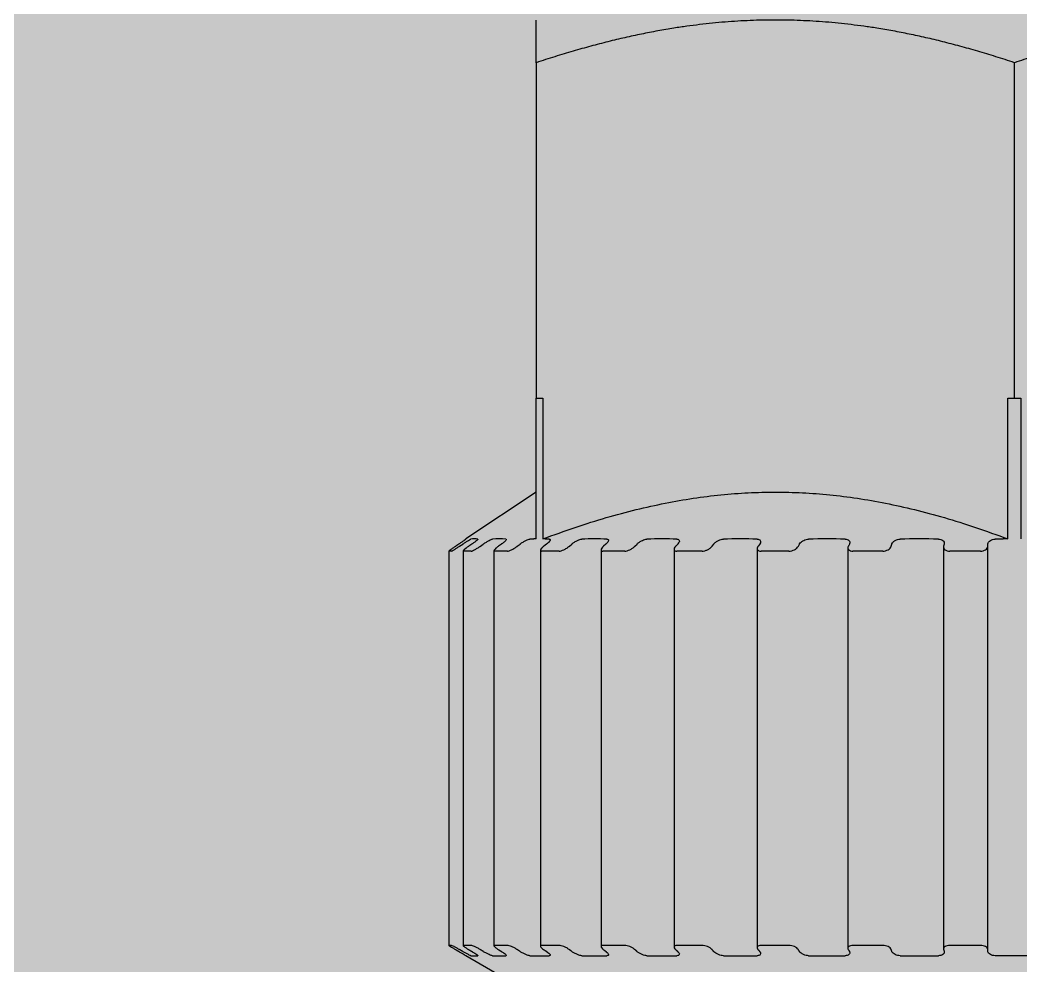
# Model space of a CAD drawing. Extents: x -18489 to 195597, y -1599 to 112111.
# Drawn here: x -14362.115 to -14359.292, y 2026.638 to 2029.307 of the extents above; entities that cross this region are included whole.
import ezdxf

# ---------------------------------------------------------------- set-up
doc = ezdxf.new("R2010")
doc.units = 0
doc.header["$LTSCALE"] = 100
for name, color, linetype in [('188K-SM-03-F10-MECH-EQ-Y2257103$0$0 Xref', 8, 'Continuous'), ('188K-SM-03-F10-MECH-EQ-Y2257103$0$M-EQU-FOUNDATION', 8, 'Continuous'), ('188K-SM-03-F10-MECH-EQ-Y2257103$0$Micron CUP L10 HVAC EQU$0$M-MECH-EQU', 136, 'Continuous'), ('188K-SM-03-F10-MECH-EQ-Y2257103$0$Micron CUP L10 HVAC EQU$0$M-PHASE1 AREA', 252, 'Continuous')]:
    doc.layers.add(name, color=color, linetype=linetype)

# ---------------------------------------------------------------- blocks, each defined once
blk = doc.blocks.new('188K-SM-03-F10-MECH-EQ-Y2257103$0$Micron CUP L10 HVAC EQU$0$A$C0c53ceb0')
at = {"layer": '188K-SM-03-F10-MECH-EQ-Y2257103$0$Micron CUP L10 HVAC EQU$0$M-PHASE1 AREA'}
for p, q in [((17824.89265, 11117.6952), (17824.89265, 11118.89975)), ((17824.89265, 11117.6952), (17824.89265, 11108.23055)), ((17838.379, 11108.23055), (17838.379, 11117.6952)), ((17824.89265, 11108.23055), (17825.07614, 11108.23055)), ((17824.89265, 11104.25891), (17824.89265, 11108.23055)), ((17825.07614, 11108.23055), (17825.07614, 11104.25891)), ((17838.19551, 11108.23055), (17838.379, 11108.23055)), ((17838.19551, 11104.25891), (17838.19551, 11108.23055)), ((17838.379, 11108.23055), (17838.56249, 11108.23055)), ((17838.56249, 11108.23055), (17838.56249, 11104.25891)), ((17824.89265, 11105.5799), (17822.91225, 11104.25963)), ((17822.91225, 11104.25313), (17822.91225, 11104.25963)), ((17822.71245, 11104.1145), (17822.62354, 11104.05529)), ((17822.73279, 11104.05529), (17822.82035, 11104.1145)), ((17823.08056, 11104.1145), (17822.993, 11104.05529)), ((17823.31745, 11104.05529), (17823.401, 11104.1145)), ((17823.91351, 11104.1145), (17823.82996, 11104.05529)), ((17824.35975, 11104.05529), (17824.43675, 11104.1145)), ((17825.18599, 11104.1145), (17825.10899, 11104.05529)), ((17825.82801, 11104.05529), (17825.89612, 11104.1145)), ((17826.85933, 11104.1145), (17826.79122, 11104.05529)), ((17827.67763, 11104.05529), (17827.73478, 11104.1145)), ((17828.77879, 11103.96825), (17828.77879, 11092.74602)), ((17828.88269, 11104.1145), (17828.82553, 11104.05529)), ((17829.85241, 11104.05529), (17829.89686, 11104.1145)), ((17831.12336, 11103.98791), (17831.12336, 11092.729)), ((17831.19459, 11104.1145), (17831.15013, 11104.05529)), ((17832.28626, 11104.05529), (17832.31667, 11104.1145)), ((17833.68232, 11104.0094), (17833.68232, 11092.71039)), ((17833.72478, 11104.1145), (17833.69437, 11104.05529)), ((17834.90523, 11104.05529), (17834.92067, 11104.1145)), ((17836.37792, 11104.03209), (17836.37792, 11092.69074)), ((17836.39639, 11104.1145), (17836.38095, 11104.05529)), ((17837.62976, 11104.05529), (17837.62976, 11104.1145)), ((17837.62976, 11092.67065), (17837.62976, 11104.05529)), ((17822.42374, 11103.91516), (17822.42374, 11092.792)), ((17822.49961, 11103.91492), (17822.4241, 11103.91492)), ((17822.8279, 11103.91853), (17822.8279, 11092.78908)), ((17823.0576, 11103.91492), (17822.83338, 11103.91492)), ((17823.6985, 11103.92579), (17823.6985, 11092.7828)), ((17824.08112, 11103.91492), (17823.715, 11103.91492)), ((17825.00909, 11103.93673), (17825.00909, 11092.77332)), ((17825.53908, 11103.91492), (17825.04218, 11103.91492)), ((17826.71985, 11103.95102), (17826.71985, 11092.76094)), ((17827.38718, 11103.91492), (17826.77459, 11103.91492)), ((17829.56925, 11103.91492), (17828.8596, 11103.91492)), ((17832.01901, 11103.91492), (17831.23385, 11103.91492)), ((17834.66201, 11103.91492), (17833.8252, 11103.91492)), ((17837.41795, 11103.91492), (17836.55491, 11103.91492)), ((17822.49961, 11092.79221), (17822.4241, 11092.79221)), ((17823.0576, 11092.79221), (17822.83338, 11092.79221)), ((17824.08112, 11092.79221), (17823.715, 11092.79221)), ((17825.53908, 11092.79221), (17825.04218, 11092.79221)), ((17827.38718, 11092.79221), (17826.77459, 11092.79221)), ((17829.56925, 11092.79221), (17828.8596, 11092.79221)), ((17832.01901, 11092.79221), (17831.23385, 11092.79221)), ((17834.66201, 11092.79221), (17833.8252, 11092.79221)), ((17837.41795, 11092.79221), (17836.55491, 11092.79221)), ((17822.91225, 11092.49931), (17822.91225, 11092.49368)), ((17823.89366, 11091.92706), (17822.91225, 11092.49368))]:
    blk.add_line(p, q, dxfattribs=at)
for centre, major_axis, ratio, start_param, end_param in [((17823.14698, 11081.04909), (0.00024, 23.21054), 0.17364818, 6.25951275, 6.3068615), ((17823.84478, 11081.04909), (0.00025, 23.21054), 0.34202014, 6.25951468, 6.30686344), ((17826.5306, 11081.04909), (0.00031, 23.21054), 0.64278761, 6.25951958, 6.30686834), ((17828.43701, 11081.04909), (0.00037, 23.21054), 0.76604444, 6.25952322, 6.30687197), ((17830.6455, 11081.04909), (0.00048, 23.21054), 0.8660254, 6.25952879, 6.30687754), ((17833.08898, 11081.04909), (0.0007, 23.21054), 0.93969262, 6.25953926, 6.30688801), ((17835.69318, 11081.04909), (0.00138, 23.21054), 0.98480775, 6.25956941, 6.30691816), ((17823.14701, 11119.29403), (0.00021, -26.80035), 0.17364818, 6.26268113, 6.30368673), ((17823.84481, 11119.29403), (0.00022, -26.80035), 0.34202014, 6.26267967, 6.30368527), ((17824.98422, 11119.29403), (0.00024, -26.80035), 0.5, 6.262678, 6.3036836), ((17826.53062, 11119.29403), (0.00027, -26.80035), 0.64278761, 6.26267596, 6.30368156), ((17828.43703, 11119.29403), (0.00033, -26.80035), 0.76604444, 6.26267321, 6.30367881), ((17830.64552, 11119.29403), (0.00042, -26.80035), 0.8660254, 6.26266899, 6.30367459), ((17833.08899, 11119.29403), (0.00061, -26.80035), 0.93969262, 6.26266107, 6.30366667), ((17835.69319, 11119.29403), (0.0012, -26.80035), 0.98480775, 6.26263825, 6.30364386)]:
    blk.add_ellipse(centre, major_axis=major_axis, ratio=ratio, start_param=start_param, end_param=end_param, dxfattribs=at)
for points, weights in [([(17831.63583, 11118.89975), (17828.50631, 11118.89975), (17824.89265, 11117.6952)], [2.00431155703, 2.00431155703, 1.86040846171]), ([(17838.379, 11117.6952), (17834.76534, 11118.89975), (17831.63583, 11118.89975)], [1.86040846171, 2.00431155704, 2.00431155703]), ([(17845.12217, 11118.89975), (17841.99265, 11118.89975), (17838.379, 11117.6952)], [2.00431155703, 2.00431154546, 1.86040846171]), ([(17825.07614, 11104.25891), (17831.63583, 11106.73168), (17838.19551, 11104.25891)], [1.06957579566, 1.22672434335, 1.06957579566]), ([(17824.89265, 11104.25891), (17824.80119, 11104.25746), (17824.70968, 11104.25313)], [1.61892907434, 1.61881551844, 1.61847558047]), ([(17825.25912, 11104.25313), (17825.16761, 11104.25746), (17825.07614, 11104.25891)], [1.61847558047, 1.61881551844, 1.61892907434]), ([(17838.19551, 11104.25891), (17838.01258, 11104.25746), (17837.82956, 11104.25313)], [1.61892907311, 1.61881551721, 1.61847557924]), ([(17822.62357, 11092.67065), (17822.66813, 11092.64493), (17822.71245, 11092.61937)], [1.04611932014, 1.04564401802, 1.04516058728]), ([(17822.82044, 11092.61939), (17822.77668, 11092.64495), (17822.73279, 11092.67065)], [1.0451609426, 1.04564432981, 1.04611958976]), ([(17822.99316, 11092.67065), (17823.03692, 11092.64493), (17823.08056, 11092.61937)], [1.04611932041, 1.0456440183, 1.04516058755]), ([(17823.40121, 11092.61939), (17823.35933, 11092.64495), (17823.31745, 11092.67065)], [1.04516094224, 1.04564432946, 1.0461195894]), ([(17823.83024, 11092.67065), (17823.87187, 11092.64493), (17823.91351, 11092.61937)], [1.04611932029, 1.04564401817, 1.04516058742]), ([(17824.43707, 11092.61939), (17824.39834, 11092.64495), (17824.35975, 11092.67065)], [1.04516094231, 1.04564432953, 1.04611958947]), ([(17825.10937, 11092.67065), (17825.14761, 11092.64493), (17825.18599, 11092.61937)], [1.04611932038, 1.04564401826, 1.04516058751]), ([(17825.89655, 11092.61939), (17825.86215, 11092.64495), (17825.82801, 11092.67065)], [1.0451609422, 1.04564432941, 1.04611958936]), ([(17826.7917, 11092.67065), (17826.82538, 11092.64493), (17826.85933, 11092.61937)], [1.04611932015, 1.04564401804, 1.04516058729]), ([(17827.7353, 11092.61939), (17827.70628, 11092.64495), (17827.67763, 11092.67065)], [1.04516094266, 1.04564432988, 1.04611958983]), ([(17828.8261, 11092.67065), (17828.8542, 11092.64493), (17828.88269, 11092.61937)], [1.04611932027, 1.04564401815, 1.04516058741]), ([(17829.89745, 11092.61939), (17829.87469, 11092.64495), (17829.85241, 11092.67065)], [1.04516094243, 1.04564432965, 1.0461195896]), ([(17831.15076, 11092.67065), (17831.17243, 11092.64493), (17831.19459, 11092.61937)], [1.04611932038, 1.04564401827, 1.04516058752]), ([(17832.31732, 11092.61939), (17832.3015, 11092.64495), (17832.28626, 11092.67065)], [1.04516094233, 1.04564432955, 1.04611958949]), ([(17833.69504, 11092.67065), (17833.70962, 11092.64493), (17833.72478, 11092.61937)], [1.04611932012, 1.04564401801, 1.04516058726]), ([(17834.92136, 11092.61939), (17834.91297, 11092.64495), (17834.90523, 11092.67065)], [1.04516094222, 1.04564432943, 1.04611958938]), ([(17836.38165, 11092.67065), (17836.38869, 11092.64493), (17836.39639, 11092.61937)], [1.04611932055, 1.04564401843, 1.04516058768]), ([(17837.63046, 11092.61939), (17837.62976, 11092.64495), (17837.62976, 11092.67065)], [1.04516094232, 1.04564432953, 1.04611958948]), ([(17838.92844, 11092.49931), (17838.379, 11092.48805), (17837.82956, 11092.49931)], [1.93647539012, 1.93769688925, 1.93647539012])]:
    blk.add_rational_spline(points, weights, degree=2, dxfattribs=at)
for points, knots in [([(17822.91225, 11104.25313), (17822.9122, 11104.25256), (17822.90822, 11104.24932), (17822.89195, 11104.23728), (17822.87884, 11104.22794), (17822.84635, 11104.20519), (17822.82358, 11104.18949), (17822.77397, 11104.15572), (17822.74713, 11104.13764), (17822.72199, 11104.12086), (17822.71885, 11104.11876), (17822.71566, 11104.11664), (17822.71245, 11104.1145)], [0.1007338772, 0.1007338772, 0.1007338772, 0.1007338772, 0.1074438468, 0.1074438468, 0.1148517392, 0.1148517392, 0.1239329907, 0.1239329907, 0.1330142421, 0.1330142421, 0.1330142421, 0.1341521237, 0.1341521237, 0.1341521237, 0.1341521237]), ([(17822.82035, 11104.1145), (17822.82352, 11104.11664), (17822.82667, 11104.11876), (17822.85475, 11104.13764), (17822.88229, 11104.15572), (17822.93527, 11104.18949), (17822.96072, 11104.20519), (17822.99932, 11104.22794), (17823.01597, 11104.23728), (17823.03986, 11104.24932), (17823.04785, 11104.25256), (17823.05181, 11104.25313)], [0.0659197851, 0.0659197851, 0.0659197851, 0.0659197851, 0.0670576667, 0.0670576667, 0.0761389182, 0.0761389182, 0.0852201696, 0.0852201696, 0.092628062, 0.092628062, 0.0993380316, 0.0993380316, 0.0993380316, 0.0993380316]), ([(17823.24263, 11104.25313), (17823.2465, 11104.25256), (17823.24664, 11104.24932), (17823.23851, 11104.23728), (17823.22933, 11104.22794), (17823.20392, 11104.20519), (17823.18453, 11104.18949), (17823.13981, 11104.15572), (17823.11447, 11104.13764), (17823.08992, 11104.12086), (17823.08685, 11104.11876), (17823.08373, 11104.11664), (17823.08056, 11104.1145)], [0.1007338772, 0.1007338772, 0.1007338772, 0.1007338772, 0.1074438468, 0.1074438468, 0.1148517392, 0.1148517392, 0.1239329907, 0.1239329907, 0.1330142421, 0.1330142421, 0.1330142421, 0.1341521237, 0.1341521237, 0.1341521237, 0.1341521237]), ([(17823.401, 11104.1145), (17823.40402, 11104.11664), (17823.40704, 11104.11876), (17823.43408, 11104.13764), (17823.46146, 11104.15572), (17823.51621, 11104.18949), (17823.54358, 11104.20519), (17823.5871, 11104.22794), (17823.60678, 11104.23728), (17823.63758, 11104.24932), (17823.64933, 11104.25256), (17823.65708, 11104.25313)], [0.0659197851, 0.0659197851, 0.0659197851, 0.0659197851, 0.0670576667, 0.0670576667, 0.0761389182, 0.0761389182, 0.0852201696, 0.0852201696, 0.092628062, 0.092628062, 0.0993380316, 0.0993380316, 0.0993380316, 0.0993380316]), ([(17824.03293, 11104.25313), (17824.04059, 11104.25256), (17824.04486, 11104.24932), (17824.0451, 11104.23728), (17824.04013, 11104.22794), (17824.02259, 11104.20519), (17824.00716, 11104.18949), (17823.96869, 11104.15572), (17823.94561, 11104.13764), (17823.92241, 11104.12086), (17823.9195, 11104.11876), (17823.91653, 11104.11664), (17823.91351, 11104.1145)], [0.1007338772, 0.1007338772, 0.1007338772, 0.1007338772, 0.1074438468, 0.1074438468, 0.1148517392, 0.1148517392, 0.1239329907, 0.1239329907, 0.1330142421, 0.1330142421, 0.1330142421, 0.1341521237, 0.1341521237, 0.1341521237, 0.1341521237]), ([(17824.43675, 11104.1145), (17824.43953, 11104.11664), (17824.44233, 11104.11876), (17824.4675, 11104.13764), (17824.49389, 11104.15572), (17824.54874, 11104.18949), (17824.57719, 11104.20519), (17824.62432, 11104.22794), (17824.64644, 11104.23728), (17824.6832, 11104.24932), (17824.69836, 11104.25256), (17824.70968, 11104.25313)], [0.0659197851, 0.0659197851, 0.0659197851, 0.0659197851, 0.0670576667, 0.0670576667, 0.0761389182, 0.0761389182, 0.0852201696, 0.0852201696, 0.092628062, 0.092628062, 0.0993380316, 0.0993380316, 0.0993380316, 0.0993380316]), ([(17825.25912, 11104.25313), (17825.27035, 11104.25256), (17825.27861, 11104.24932), (17825.28721, 11104.23728), (17825.28662, 11104.22794), (17825.27746, 11104.20519), (17825.26648, 11104.18949), (17825.23541, 11104.15572), (17825.21531, 11104.13764), (17825.19414, 11104.12086), (17825.19149, 11104.11876), (17825.18877, 11104.11664), (17825.18599, 11104.1145)], [0.1007338772, 0.1007338772, 0.1007338772, 0.1007338772, 0.1074438468, 0.1074438468, 0.1148517392, 0.1148517392, 0.1239329907, 0.1239329907, 0.1330142421, 0.1330142421, 0.1330142421, 0.1341521237, 0.1341521237, 0.1341521237, 0.1341521237]), ([(17825.89612, 11104.1145), (17825.89859, 11104.11664), (17825.90107, 11104.11876), (17825.92361, 11104.13764), (17825.94822, 11104.15572), (17826.00151, 11104.18949), (17826.03017, 11104.20519), (17826.07947, 11104.22794), (17826.10335, 11104.23728), (17826.14497, 11104.24932), (17826.16308, 11104.25256), (17826.1776, 11104.25313)], [0.0659197851, 0.0659197851, 0.0659197851, 0.0659197851, 0.0670576667, 0.0670576667, 0.0761389182, 0.0761389182, 0.0852201696, 0.0852201696, 0.092628062, 0.092628062, 0.0993380316, 0.0993380316, 0.0993380316, 0.0993380316]), ([(17826.88395, 11104.25313), (17826.89841, 11104.25256), (17826.91042, 11104.24932), (17826.92712, 11104.23728), (17826.93091, 11104.22794), (17826.93042, 11104.20519), (17826.92421, 11104.18949), (17826.9015, 11104.15572), (17826.88497, 11104.13764), (17826.86649, 11104.12086), (17826.86418, 11104.11876), (17826.86179, 11104.11664), (17826.85933, 11104.1145)], [0.1007338772, 0.1007338772, 0.1007338772, 0.1007338772, 0.1074438468, 0.1074438468, 0.1148517392, 0.1148517392, 0.1239329907, 0.1239329907, 0.1330142421, 0.1330142421, 0.1330142421, 0.1341521237, 0.1341521237, 0.1341521237, 0.1341521237]), ([(17827.73478, 11104.1145), (17827.73685, 11104.11664), (17827.73895, 11104.11876), (17827.75817, 11104.13764), (17827.78024, 11104.15572), (17827.83035, 11104.18949), (17827.85837, 11104.20519), (17827.90834, 11104.22794), (17827.93326, 11104.23728), (17827.97846, 11104.24932), (17827.99896, 11104.25256), (17828.01626, 11104.25313)], [0.0659197851, 0.0659197851, 0.0659197851, 0.0659197851, 0.0670576667, 0.0670576667, 0.0761389182, 0.0761389182, 0.0852201696, 0.0852201696, 0.092628062, 0.092628062, 0.0993380316, 0.0993380316, 0.0993380316, 0.0993380316]), ([(17828.85806, 11104.25313), (17828.8753, 11104.25256), (17828.89068, 11104.24932), (17828.91498, 11104.23728), (17828.92304, 11104.22794), (17828.93124, 11104.20519), (17828.92998, 11104.18949), (17828.91632, 11104.15572), (17828.90388, 11104.13764), (17828.88865, 11104.12086), (17828.88674, 11104.11876), (17828.88475, 11104.11664), (17828.88269, 11104.1145)], [0.1007338772, 0.1007338772, 0.1007338772, 0.1007338772, 0.1074438468, 0.1074438468, 0.1148517392, 0.1148517392, 0.1239329907, 0.1239329907, 0.1330142421, 0.1330142421, 0.1330142421, 0.1341521237, 0.1341521237, 0.1341521237, 0.1341521237]), ([(17829.89686, 11104.1145), (17829.89847, 11104.11664), (17829.90013, 11104.11876), (17829.91544, 11104.13764), (17829.93431, 11104.15572), (17829.97971, 11104.18949), (17830.00622, 11104.20519), (17830.05535, 11104.22794), (17830.08055, 11104.23728), (17830.12797, 11104.24932), (17830.15024, 11104.25256), (17830.16979, 11104.25313)], [0.0659197851, 0.0659197851, 0.0659197851, 0.0659197851, 0.0670576667, 0.0670576667, 0.0761389182, 0.0761389182, 0.0852201696, 0.0852201696, 0.092628062, 0.092628062, 0.0993380316, 0.0993380316, 0.0993380316, 0.0993380316]), ([(17831.12145, 11104.25313), (17831.14095, 11104.25256), (17831.15925, 11104.24932), (17831.19041, 11104.23728), (17831.20249, 11104.22794), (17831.21912, 11104.20519), (17831.22286, 11104.18949), (17831.21866, 11104.15572), (17831.21069, 11104.13764), (17831.19916, 11104.12086), (17831.19772, 11104.11876), (17831.19619, 11104.11664), (17831.19459, 11104.1145)], [0.1007338772, 0.1007338772, 0.1007338772, 0.1007338772, 0.1074438468, 0.1074438468, 0.1148517392, 0.1148517392, 0.1239329907, 0.1239329907, 0.1330142421, 0.1330142421, 0.1330142421, 0.1341521237, 0.1341521237, 0.1341521237, 0.1341521237]), ([(17832.31667, 11104.1145), (17832.31777, 11104.11664), (17832.31893, 11104.11876), (17832.32987, 11104.13764), (17832.34496, 11104.15572), (17832.38428, 11104.18949), (17832.40848, 11104.20519), (17832.45527, 11104.22794), (17832.47998, 11104.23728), (17832.52817, 11104.24932), (17832.55155, 11104.25256), (17832.57275, 11104.25313)], [0.0659197851, 0.0659197851, 0.0659197851, 0.0659197851, 0.0670576667, 0.0670576667, 0.0761389182, 0.0761389182, 0.0852201696, 0.0852201696, 0.092628062, 0.092628062, 0.0993380316, 0.0993380316, 0.0993380316, 0.0993380316]), ([(17833.60537, 11104.25313), (17833.62653, 11104.25256), (17833.64718, 11104.24932), (17833.68425, 11104.23728), (17833.69999, 11104.22794), (17833.72455, 11104.20519), (17833.73318, 11104.18949), (17833.73857, 11104.15572), (17833.7353, 11104.13764), (17833.72783, 11104.12086), (17833.7269, 11104.11876), (17833.72588, 11104.11664), (17833.72478, 11104.1145)], [0.1007338772, 0.1007338772, 0.1007338772, 0.1007338772, 0.1074438468, 0.1074438468, 0.1148517392, 0.1148517392, 0.1239329907, 0.1239329907, 0.1330142421, 0.1330142421, 0.1330142421, 0.1341521237, 0.1341521237, 0.1341521237, 0.1341521237]), ([(17834.92067, 11104.1145), (17834.92123, 11104.11664), (17834.92186, 11104.11876), (17834.9281, 11104.13764), (17834.93896, 11104.15572), (17834.971, 11104.18949), (17834.99215, 11104.20519), (17835.03519, 11104.22794), (17835.05866, 11104.23728), (17835.10616, 11104.24932), (17835.12992, 11104.25256), (17835.15213, 11104.25313)], [0.0659197851, 0.0659197851, 0.0659197851, 0.0659197851, 0.0670576667, 0.0670576667, 0.0761389182, 0.0761389182, 0.0852201696, 0.0852201696, 0.092628062, 0.092628062, 0.0993380316, 0.0993380316, 0.0993380316, 0.0993380316]), ([(17836.23432, 11104.25313), (17836.25651, 11104.25256), (17836.27889, 11104.24932), (17836.32074, 11104.23728), (17836.33966, 11104.22794), (17836.37141, 11104.20519), (17836.38466, 11104.18949), (17836.39947, 11104.15572), (17836.401, 11104.13764), (17836.39782, 11104.12086), (17836.39742, 11104.11876), (17836.39694, 11104.11664), (17836.39639, 11104.1145)], [0.1007338772, 0.1007338772, 0.1007338772, 0.1007338772, 0.1074438468, 0.1074438468, 0.1148517392, 0.1148517392, 0.1239329907, 0.1239329907, 0.1330142421, 0.1330142421, 0.1330142421, 0.1341521237, 0.1341521237, 0.1341521237, 0.1341521237]), ([(17837.62976, 11104.1145), (17837.62976, 11104.11664), (17837.62984, 11104.11876), (17837.63119, 11104.13764), (17837.63748, 11104.15572), (17837.66127, 11104.18949), (17837.67873, 11104.20519), (17837.7167, 11104.22794), (17837.73822, 11104.23728), (17837.78359, 11104.24932), (17837.80701, 11104.25256), (17837.82956, 11104.25313)], [0.0659197851, 0.0659197851, 0.0659197851, 0.0659197851, 0.0670576667, 0.0670576667, 0.0761389182, 0.0761389182, 0.0852201696, 0.0852201696, 0.092628062, 0.092628062, 0.0993380316, 0.0993380316, 0.0993380316, 0.0993380316]), ([(17822.62354, 11104.05529), (17822.62034, 11104.05316), (17822.61718, 11104.05105), (17822.58962, 11104.03266), (17822.56349, 11104.01507), (17822.515, 11103.98205), (17822.49263, 11103.96662), (17822.45888, 11103.94286), (17822.44462, 11103.93257), (17822.42642, 11103.91859), (17822.42251, 11103.91492), (17822.4241, 11103.91492)], [-0.0681852529, -0.0681852529, -0.0681852529, -0.0681852529, -0.0670539463, -0.0670539463, -0.058228102, -0.058228102, -0.0494022577, -0.0494022577, -0.0414646154, -0.0414646154, -0.0335269732, -0.0335269732, -0.0335269732, -0.0335269732]), ([(17822.49961, 11103.91492), (17822.50262, 11103.91492), (17822.51131, 11103.91859), (17822.53803, 11103.93257), (17822.55603, 11103.94286), (17822.59579, 11103.96662), (17822.6207, 11103.98205), (17822.67238, 11104.01507), (17822.69915, 11104.03266), (17822.72652, 11104.05105), (17822.72965, 11104.05316), (17822.73279, 11104.05529)], [-0.0994872627, -0.0994872627, -0.0994872627, -0.0994872627, -0.0915496204, -0.0915496204, -0.0836119781, -0.0836119781, -0.0747861338, -0.0747861338, -0.0659602895, -0.0659602895, -0.0648289829, -0.0648289829, -0.0648289829, -0.0648289829]), ([(17822.993, 11104.05529), (17822.98986, 11104.05316), (17822.98675, 11104.05105), (17822.95984, 11104.03266), (17822.93514, 11104.01507), (17822.89131, 11103.98205), (17822.87216, 11103.96662), (17822.84546, 11103.94286), (17822.83536, 11103.93257), (17822.82623, 11103.91859), (17822.82723, 11103.91492), (17822.83338, 11103.91492)], [-0.0681852529, -0.0681852529, -0.0681852529, -0.0681852529, -0.0670539463, -0.0670539463, -0.058228102, -0.058228102, -0.0494022577, -0.0494022577, -0.0414646154, -0.0414646154, -0.0335269732, -0.0335269732, -0.0335269732, -0.0335269732]), ([(17823.0576, 11103.91492), (17823.06513, 11103.91492), (17823.07834, 11103.91859), (17823.11277, 11103.93257), (17823.13395, 11103.94286), (17823.17852, 11103.96662), (17823.20522, 11103.98205), (17823.25851, 11104.01507), (17823.28511, 11104.03266), (17823.31145, 11104.05105), (17823.31445, 11104.05316), (17823.31745, 11104.05529)], [-0.0994872627, -0.0994872627, -0.0994872627, -0.0994872627, -0.0915496204, -0.0915496204, -0.0836119781, -0.0836119781, -0.0747861338, -0.0747861338, -0.0659602895, -0.0659602895, -0.064828983, -0.064828983, -0.064828983, -0.064828983]), ([(17823.82996, 11104.05529), (17823.82696, 11104.05316), (17823.82402, 11104.05105), (17823.79857, 11104.03266), (17823.77605, 11104.01507), (17823.73821, 11103.98205), (17823.72286, 11103.96662), (17823.70401, 11103.94286), (17823.69839, 11103.93257), (17823.69861, 11103.91859), (17823.70448, 11103.91492), (17823.715, 11103.91492)], [-0.0681852529, -0.0681852529, -0.0681852529, -0.0681852529, -0.0670539463, -0.0670539463, -0.058228102, -0.058228102, -0.0494022577, -0.0494022577, -0.0414646154, -0.0414646154, -0.0335269732, -0.0335269732, -0.0335269732, -0.0335269732]), ([(17824.08112, 11103.91492), (17824.09294, 11103.91492), (17824.11027, 11103.91859), (17824.15136, 11103.93257), (17824.17509, 11103.94286), (17824.22311, 11103.96662), (17824.25078, 11103.98205), (17824.30407, 11104.01507), (17824.32968, 11104.03266), (17824.3542, 11104.05105), (17824.35698, 11104.05316), (17824.35975, 11104.05529)], [-0.0994872627, -0.0994872627, -0.0994872627, -0.0994872627, -0.0915496204, -0.0915496204, -0.0836119781, -0.0836119781, -0.0747861338, -0.0747861338, -0.0659602895, -0.0659602895, -0.0648289829, -0.0648289829, -0.0648289829, -0.0648289829]), ([(17825.10899, 11104.05529), (17825.10623, 11104.05316), (17825.10352, 11104.05105), (17825.08031, 11104.03266), (17825.06067, 11104.01507), (17825.02996, 11103.98205), (17825.01889, 11103.96662), (17825.00846, 11103.94286), (17825.00749, 11103.93257), (17825.01704, 11103.91859), (17825.02761, 11103.91492), (17825.04218, 11103.91492)], [-0.0681852529, -0.0681852529, -0.0681852529, -0.0681852529, -0.0670539463, -0.0670539463, -0.058228102, -0.058228102, -0.0494022577, -0.0494022577, -0.0414646154, -0.0414646154, -0.0335269732, -0.0335269732, -0.0335269732, -0.0335269732]), ([(17825.53908, 11103.91492), (17825.55483, 11103.91492), (17825.57575, 11103.91859), (17825.62225, 11103.93257), (17825.6478, 11103.94286), (17825.69782, 11103.96662), (17825.72562, 11103.98205), (17825.77728, 11104.01507), (17825.80114, 11104.03266), (17825.82309, 11104.05105), (17825.82556, 11104.05316), (17825.82801, 11104.05529)], [-0.0994872627, -0.0994872627, -0.0994872627, -0.0994872627, -0.0915496204, -0.0915496204, -0.0836119781, -0.0836119781, -0.0747861338, -0.0747861338, -0.0659602895, -0.0659602895, -0.0648289829, -0.0648289829, -0.0648289829, -0.0648289829]), ([(17826.79122, 11104.05529), (17826.78877, 11104.05316), (17826.7864, 11104.05105), (17826.76613, 11104.03266), (17826.74995, 11104.01507), (17826.72732, 11103.98205), (17826.72085, 11103.96662), (17826.71916, 11103.94286), (17826.72287, 11103.93257), (17826.74147, 11103.91859), (17826.75641, 11103.91492), (17826.77459, 11103.91492)], [-0.0681852529, -0.0681852529, -0.0681852529, -0.0681852529, -0.0670539463, -0.0670539463, -0.058228102, -0.058228102, -0.0494022577, -0.0494022577, -0.0414646154, -0.0414646154, -0.0335269732, -0.0335269732, -0.0335269732, -0.0335269732]), ([(17827.38718, 11103.91492), (17827.40637, 11103.91492), (17827.43025, 11103.91859), (17827.48074, 11103.93257), (17827.50735, 11103.94286), (17827.55784, 11103.96662), (17827.58492, 11103.98205), (17827.6334, 11104.01507), (17827.65477, 11104.03266), (17827.67349, 11104.05105), (17827.67558, 11104.05316), (17827.67763, 11104.05529)], [-0.0994872627, -0.0994872627, -0.0994872627, -0.0994872627, -0.0915496204, -0.0915496204, -0.0836119781, -0.0836119781, -0.0747861338, -0.0747861338, -0.0659602895, -0.0659602895, -0.0648289829, -0.0648289829, -0.0648289829, -0.0648289829]), ([(17828.82553, 11104.05529), (17828.82349, 11104.05316), (17828.82151, 11104.05105), (17828.8048, 11104.03266), (17828.79257, 11104.01507), (17828.77871, 11103.98205), (17828.77704, 11103.96662), (17828.78414, 11103.94286), (17828.79241, 11103.93257), (17828.8195, 11103.91859), (17828.83836, 11103.91492), (17828.8596, 11103.91492)], [-0.0681852529, -0.0681852529, -0.0681852529, -0.0681852529, -0.0670539463, -0.0670539463, -0.058228102, -0.058228102, -0.0494022577, -0.0494022577, -0.0414646154, -0.0414646154, -0.0335269732, -0.0335269732, -0.0335269732, -0.0335269732]), ([(17829.56925, 11103.91492), (17829.59131, 11103.91492), (17829.61742, 11103.91859), (17829.67038, 11103.93257), (17829.69722, 11103.94286), (17829.74665, 11103.96662), (17829.7722, 11103.98205), (17829.81601, 11104.01507), (17829.83425, 11104.03266), (17829.84916, 11104.05105), (17829.85081, 11104.05316), (17829.85241, 11104.05529)], [-0.0994872627, -0.0994872627, -0.0994872627, -0.0994872627, -0.0915496204, -0.0915496204, -0.0836119781, -0.0836119781, -0.0747861338, -0.0747861338, -0.0659602895, -0.0659602895, -0.0648289829, -0.0648289829, -0.0648289829, -0.0648289829]), ([(17831.15013, 11104.05529), (17831.14854, 11104.05316), (17831.14702, 11104.05105), (17831.13437, 11104.03266), (17831.12648, 11104.01507), (17831.12179, 11103.98205), (17831.12498, 11103.96662), (17831.14066, 11103.94286), (17831.15324, 11103.93257), (17831.18799, 11103.91859), (17831.2102, 11103.91492), (17831.23385, 11103.91492)], [-0.0681852529, -0.0681852529, -0.0681852529, -0.0681852529, -0.0670539463, -0.0670539463, -0.058228102, -0.058228102, -0.0494022577, -0.0494022577, -0.0414646154, -0.0414646154, -0.0335269732, -0.0335269732, -0.0335269732, -0.0335269732]), ([(17832.01901, 11103.91492), (17832.04326, 11103.91492), (17832.07081, 11103.91859), (17832.12462, 11103.93257), (17832.15089, 11103.94286), (17832.19776, 11103.96662), (17832.22099, 11103.98205), (17832.25881, 11104.01507), (17832.27335, 11104.03266), (17832.28401, 11104.05105), (17832.28516, 11104.05316), (17832.28626, 11104.05529)], [-0.0994872627, -0.0994872627, -0.0994872627, -0.0994872627, -0.0915496204, -0.0915496204, -0.0836119781, -0.0836119781, -0.0747861338, -0.0747861338, -0.0659602895, -0.0659602895, -0.0648289829, -0.0648289829, -0.0648289829, -0.0648289829]), ([(17833.69437, 11104.05529), (17833.69328, 11104.05316), (17833.69227, 11104.05105), (17833.68407, 11104.03266), (17833.68075, 11104.01507), (17833.68539, 11103.98205), (17833.69333, 11103.96662), (17833.71711, 11103.94286), (17833.73362, 11103.93257), (17833.77498, 11103.91859), (17833.79986, 11103.91492), (17833.8252, 11103.91492)], [-0.0681852529, -0.0681852529, -0.0681852529, -0.0681852529, -0.0670539463, -0.0670539463, -0.058228102, -0.058228102, -0.0494022577, -0.0494022577, -0.0414646154, -0.0414646154, -0.0335269732, -0.0335269732, -0.0335269732, -0.0335269732]), ([(17834.66201, 11103.91492), (17834.68772, 11103.91492), (17834.71587, 11103.91859), (17834.7689, 11103.93257), (17834.79379, 11103.94286), (17834.83667, 11103.96662), (17834.85689, 11103.98205), (17834.88756, 11104.01507), (17834.89798, 11104.03266), (17834.90405, 11104.05105), (17834.90468, 11104.05316), (17834.90523, 11104.05529)], [-0.0994872627, -0.0994872627, -0.0994872627, -0.0994872627, -0.0915496204, -0.0915496204, -0.0836119781, -0.0836119781, -0.0747861338, -0.0747861338, -0.0659602895, -0.0659602895, -0.0648289829, -0.0648289829, -0.0648289829, -0.0648289829]), ([(17836.38095, 11104.05529), (17836.3804, 11104.05316), (17836.37992, 11104.05105), (17836.37643, 11104.03266), (17836.37777, 11104.01507), (17836.39159, 11103.98205), (17836.40405, 11103.96662), (17836.43521, 11103.94286), (17836.45515, 11103.93257), (17836.50186, 11103.91859), (17836.52865, 11103.91492), (17836.55491, 11103.91492)], [-0.0681852529, -0.0681852529, -0.0681852529, -0.0681852529, -0.0670539463, -0.0670539463, -0.058228102, -0.058228102, -0.0494022577, -0.0494022577, -0.0414646154, -0.0414646154, -0.0335269732, -0.0335269732, -0.0335269732, -0.0335269732]), ([(17837.41795, 11103.91492), (17837.44433, 11103.91492), (17837.47223, 11103.91859), (17837.52287, 11103.93257), (17837.54563, 11103.94286), (17837.58322, 11103.96662), (17837.59981, 11103.98205), (17837.6224, 11104.01507), (17837.62837, 11104.03266), (17837.62968, 11104.05105), (17837.62975, 11104.05316), (17837.62976, 11104.05529)], [-0.0994872627, -0.0994872627, -0.0994872627, -0.0994872627, -0.0915496204, -0.0915496204, -0.0836119781, -0.0836119781, -0.0747861338, -0.0747861338, -0.0659602895, -0.0659602895, -0.0648289829, -0.0648289829, -0.0648289829, -0.0648289829]), ([(17822.4241, 11092.79221), (17822.42253, 11092.79221), (17822.42633, 11092.7891), (17822.44442, 11092.77705), (17822.45868, 11092.76813), (17822.49245, 11092.74755), (17822.51471, 11092.73424), (17822.56321, 11092.70564), (17822.58946, 11092.69034), (17822.61719, 11092.67431), (17822.62036, 11092.67248), (17822.62357, 11092.67065)], [-0.0972684785, -0.0972684785, -0.0972684785, -0.0972684785, -0.0894142056, -0.0894142056, -0.0815599327, -0.0815599327, -0.0730240089, -0.0730240089, -0.0644880851, -0.0644880851, -0.0633980576, -0.0633980576, -0.0633980576, -0.0633980576]), ([(17822.73279, 11092.67065), (17822.72965, 11092.67249), (17822.72652, 11092.67431), (17822.69899, 11092.69034), (17822.67209, 11092.70564), (17822.62039, 11092.73424), (17822.59558, 11092.74755), (17822.55579, 11092.76813), (17822.53776, 11092.77705), (17822.51115, 11092.7891), (17822.50259, 11092.79221), (17822.49961, 11092.79221)], [-0.0666479464, -0.0666479464, -0.0666479464, -0.0666479464, -0.0655607867, -0.0655607867, -0.057024863, -0.057024863, -0.0484889392, -0.0484889392, -0.0406346663, -0.0406346663, -0.0327803934, -0.0327803934, -0.0327803934, -0.0327803934]), ([(17822.83338, 11092.79221), (17822.82729, 11092.79221), (17822.82622, 11092.7891), (17822.83523, 11092.77705), (17822.8453, 11092.76813), (17822.87202, 11092.74755), (17822.89106, 11092.73424), (17822.93489, 11092.70564), (17822.95968, 11092.69034), (17822.98676, 11092.67431), (17822.98988, 11092.67248), (17822.99316, 11092.67065)], [-0.0972684785, -0.0972684785, -0.0972684785, -0.0972684785, -0.0894142056, -0.0894142056, -0.0815599327, -0.0815599327, -0.0730240089, -0.0730240089, -0.0644880851, -0.0644880851, -0.0633980576, -0.0633980576, -0.0633980576, -0.0633980576]), ([(17823.31745, 11092.67065), (17823.31445, 11092.67249), (17823.31145, 11092.67431), (17823.28495, 11092.69034), (17823.25822, 11092.70564), (17823.20488, 11092.73424), (17823.17828, 11092.74755), (17823.13369, 11092.76813), (17823.11244, 11092.77705), (17823.07811, 11092.7891), (17823.06505, 11092.79221), (17823.0576, 11092.79221)], [-0.0666479464, -0.0666479464, -0.0666479464, -0.0666479464, -0.0655607867, -0.0655607867, -0.057024863, -0.057024863, -0.0484889392, -0.0484889392, -0.0406346663, -0.0406346663, -0.0327803934, -0.0327803934, -0.0327803934, -0.0327803934]), ([(17823.715, 11092.79221), (17823.70459, 11092.79221), (17823.69867, 11092.7891), (17823.69834, 11092.77705), (17823.7039, 11092.76813), (17823.72276, 11092.74755), (17823.738, 11092.73424), (17823.77582, 11092.70564), (17823.79842, 11092.69034), (17823.82402, 11092.67431), (17823.82698, 11092.67248), (17823.83024, 11092.67065)], [-0.0972684785, -0.0972684785, -0.0972684785, -0.0972684785, -0.0894142056, -0.0894142056, -0.0815599327, -0.0815599327, -0.0730240089, -0.0730240089, -0.0644880851, -0.0644880851, -0.0633980576, -0.0633980576, -0.0633980576, -0.0633980576]), ([(17824.35975, 11092.67065), (17824.35698, 11092.67249), (17824.3542, 11092.67431), (17824.32954, 11092.69034), (17824.30378, 11092.70564), (17824.25044, 11092.73424), (17824.22285, 11092.74755), (17824.1748, 11092.76813), (17824.15098, 11092.77705), (17824.10998, 11092.7891), (17824.09282, 11092.79221), (17824.08112, 11092.79221)], [-0.0666479464, -0.0666479464, -0.0666479464, -0.0666479464, -0.0655607867, -0.0655607867, -0.057024863, -0.057024863, -0.0484889392, -0.0484889392, -0.0406346663, -0.0406346663, -0.0327803934, -0.0327803934, -0.0327803934, -0.0327803934]), ([(17825.04218, 11092.79221), (17825.02776, 11092.79221), (17825.01718, 11092.7891), (17825.00751, 11092.77705), (17825.00839, 11092.76813), (17825.01883, 11092.74755), (17825.0298, 11092.73424), (17825.06047, 11092.70564), (17825.08017, 11092.69034), (17825.10353, 11092.67431), (17825.10624, 11092.67248), (17825.10937, 11092.67065)], [-0.0972684785, -0.0972684785, -0.0972684785, -0.0972684785, -0.0894142056, -0.0894142056, -0.0815599327, -0.0815599327, -0.0730240089, -0.0730240089, -0.0644880851, -0.0644880851, -0.0633980576, -0.0633980576, -0.0633980576, -0.0633980576]), ([(17825.82801, 11092.67065), (17825.82556, 11092.67249), (17825.82309, 11092.67431), (17825.80101, 11092.69034), (17825.77702, 11092.70564), (17825.72528, 11092.73424), (17825.69755, 11092.74755), (17825.6475, 11092.76813), (17825.62183, 11092.77705), (17825.57541, 11092.7891), (17825.55466, 11092.79221), (17825.53908, 11092.79221)], [-0.0666479464, -0.0666479464, -0.0666479464, -0.0666479464, -0.0655607867, -0.0655607867, -0.057024863, -0.057024863, -0.0484889392, -0.0484889392, -0.0406346663, -0.0406346663, -0.0327803934, -0.0327803934, -0.0327803934, -0.0327803934]), ([(17826.77459, 11092.79221), (17826.7566, 11092.79221), (17826.74168, 11092.7891), (17826.72296, 11092.77705), (17826.71915, 11092.76813), (17826.72084, 11092.74755), (17826.72721, 11092.73424), (17826.74979, 11092.70564), (17826.76601, 11092.69034), (17826.7864, 11092.67431), (17826.78879, 11092.67248), (17826.7917, 11092.67065)], [-0.0972684785, -0.0972684785, -0.0972684785, -0.0972684785, -0.0894142056, -0.0894142056, -0.0815599327, -0.0815599327, -0.0730240089, -0.0730240089, -0.0644880851, -0.0644880851, -0.0633980576, -0.0633980576, -0.0633980576, -0.0633980576]), ([(17827.67763, 11092.67065), (17827.67558, 11092.67249), (17827.67349, 11092.67431), (17827.65466, 11092.69034), (17827.63315, 11092.70564), (17827.5846, 11092.73424), (17827.55757, 11092.74755), (17827.50705, 11092.76813), (17827.48031, 11092.77705), (17827.42987, 11092.7891), (17827.40617, 11092.79221), (17827.38718, 11092.79221)], [-0.0666479464, -0.0666479464, -0.0666479464, -0.0666479464, -0.0655607867, -0.0655607867, -0.057024863, -0.057024863, -0.0484889392, -0.0484889392, -0.0406346663, -0.0406346663, -0.0327803934, -0.0327803934, -0.0327803934, -0.0327803934]), ([(17828.8596, 11092.79221), (17828.83859, 11092.79221), (17828.81977, 11092.7891), (17828.79258, 11092.77705), (17828.78418, 11092.76813), (17828.77707, 11092.74755), (17828.77866, 11092.73424), (17828.79246, 11092.70564), (17828.8047, 11092.69034), (17828.82151, 11092.67431), (17828.8235, 11092.67248), (17828.8261, 11092.67065)], [-0.0972684785, -0.0972684785, -0.0972684785, -0.0972684785, -0.0894142056, -0.0894142056, -0.0815599327, -0.0815599327, -0.0730240089, -0.0730240089, -0.0644880851, -0.0644880851, -0.0633980576, -0.0633980576, -0.0633980576, -0.0633980576]), ([(17829.85241, 11092.67065), (17829.85081, 11092.67249), (17829.84916, 11092.67431), (17829.83416, 11092.69034), (17829.8158, 11092.70564), (17829.7719, 11092.73424), (17829.74639, 11092.74755), (17829.69693, 11092.76813), (17829.66993, 11092.77705), (17829.61701, 11092.7891), (17829.59108, 11092.79221), (17829.56925, 11092.79221)], [-0.0666479464, -0.0666479464, -0.0666479464, -0.0666479464, -0.0655607867, -0.0655607867, -0.057024863, -0.057024863, -0.0484889392, -0.0484889392, -0.0406346663, -0.0406346663, -0.0327803934, -0.0327803934, -0.0327803934, -0.0327803934]), ([(17831.23385, 11092.79221), (17831.21045, 11092.79221), (17831.18832, 11092.7891), (17831.15348, 11092.77705), (17831.14075, 11092.76813), (17831.12506, 11092.74755), (17831.1218, 11092.73424), (17831.12641, 11092.70564), (17831.1343, 11092.69034), (17831.14702, 11092.67431), (17831.14855, 11092.67248), (17831.15076, 11092.67065)], [-0.0972684785, -0.0972684785, -0.0972684785, -0.0972684785, -0.0894142056, -0.0894142056, -0.0815599327, -0.0815599327, -0.0730240089, -0.0730240089, -0.0644880851, -0.0644880851, -0.0633980576, -0.0633980576, -0.0633980576, -0.0633980576]), ([(17832.28626, 11092.67065), (17832.28516, 11092.67249), (17832.28401, 11092.67431), (17832.27329, 11092.69034), (17832.25863, 11092.70564), (17832.22073, 11092.73424), (17832.1975, 11092.74755), (17832.15061, 11092.76813), (17832.12418, 11092.77705), (17832.07038, 11092.7891), (17832.043, 11092.79221), (17832.01901, 11092.79221)], [-0.0666479464, -0.0666479464, -0.0666479464, -0.0666479464, -0.0655607867, -0.0655607867, -0.057024863, -0.057024863, -0.0484889392, -0.0484889392, -0.0406346663, -0.0406346663, -0.0327803934, -0.0327803934, -0.0327803934, -0.0327803934]), ([(17833.8252, 11092.79221), (17833.80013, 11092.79221), (17833.77535, 11092.7891), (17833.73392, 11092.77705), (17833.71725, 11092.76813), (17833.69345, 11092.74755), (17833.68546, 11092.73424), (17833.68073, 11092.70564), (17833.68403, 11092.69034), (17833.69227, 11092.67431), (17833.69329, 11092.67248), (17833.69504, 11092.67065)], [-0.0972684785, -0.0972684785, -0.0972684785, -0.0972684785, -0.0894142056, -0.0894142056, -0.0815599327, -0.0815599327, -0.0730240089, -0.0730240089, -0.0644880851, -0.0644880851, -0.0633980576, -0.0633980576, -0.0633980576, -0.0633980576]), ([(17834.90523, 11092.67065), (17834.90468, 11092.67249), (17834.90405, 11092.67431), (17834.89794, 11092.69034), (17834.88743, 11092.70564), (17834.85667, 11092.73424), (17834.83644, 11092.74755), (17834.79354, 11092.76813), (17834.76847, 11092.77705), (17834.71543, 11092.7891), (17834.68745, 11092.79221), (17834.66201, 11092.79221)], [-0.0666479464, -0.0666479464, -0.0666479464, -0.0666479464, -0.0655607867, -0.0655607867, -0.057024863, -0.057024863, -0.0484889392, -0.0484889392, -0.0406346663, -0.0406346663, -0.0327803934, -0.0327803934, -0.0327803934, -0.0327803934]), ([(17836.55491, 11092.79221), (17836.52893, 11092.79221), (17836.50226, 11092.7891), (17836.4555, 11092.77705), (17836.43539, 11092.76813), (17836.40421, 11092.74755), (17836.39172, 11092.73424), (17836.37781, 11092.70564), (17836.37641, 11092.69034), (17836.37992, 11092.67431), (17836.3804, 11092.67248), (17836.38165, 11092.67065)], [-0.0972684785, -0.0972684785, -0.0972684785, -0.0972684785, -0.0894142056, -0.0894142056, -0.0815599327, -0.0815599327, -0.0730240089, -0.0730240089, -0.0644880851, -0.0644880851, -0.0633980576, -0.0633980576, -0.0633980576, -0.0633980576]), ([(17837.62976, 11092.67065), (17837.62975, 11092.67249), (17837.62968, 11092.67431), (17837.62836, 11092.69034), (17837.62231, 11092.70564), (17837.59963, 11092.73424), (17837.58302, 11092.74755), (17837.54541, 11092.76813), (17837.52247, 11092.77705), (17837.4718, 11092.7891), (17837.44405, 11092.79221), (17837.41795, 11092.79221)], [-0.0666479464, -0.0666479464, -0.0666479464, -0.0666479464, -0.0655607867, -0.0655607867, -0.057024863, -0.057024863, -0.0484889392, -0.0484889392, -0.0406346663, -0.0406346663, -0.0327803934, -0.0327803934, -0.0327803934, -0.0327803934]), ([(17822.71245, 11092.61937), (17822.71566, 11092.61752), (17822.71884, 11092.61568), (17822.72199, 11092.61386), (17822.74706, 11092.59937), (17822.77379, 11092.58378), (17822.82303, 11092.55475), (17822.84555, 11092.5413), (17822.87829, 11092.52147), (17822.89167, 11092.51321), (17822.9082, 11092.50262), (17822.9122, 11092.4998), (17822.91225, 11092.49931)], [0.1289552603, 0.1289552603, 0.1289552603, 0.1289552603, 0.1300488787, 0.1300488787, 0.1300488787, 0.1387509732, 0.1387509732, 0.1474530678, 0.1474530678, 0.1548720794, 0.1548720794, 0.1615934291, 0.1615934291, 0.1615934291, 0.1615934291]), ([(17823.05181, 11092.49931), (17823.04784, 11092.4998), (17823.03981, 11092.50262), (17823.01558, 11092.51321), (17822.99861, 11092.52147), (17822.95984, 11092.5413), (17822.93467, 11092.55475), (17822.8821, 11092.58378), (17822.85469, 11092.59937), (17822.82666, 11092.61569), (17822.8235, 11092.61753), (17822.82044, 11092.61939)], [0.0329398741, 0.0329398741, 0.0329398741, 0.0329398741, 0.0396612238, 0.0396612238, 0.0470802354, 0.0470802354, 0.0557823299, 0.0557823299, 0.0644844245, 0.0644844245, 0.0655817402, 0.0655817402, 0.0655817402, 0.0655817402]), ([(17823.08056, 11092.61937), (17823.08372, 11092.61752), (17823.08685, 11092.61568), (17823.08992, 11092.61386), (17823.1144, 11092.59937), (17823.13964, 11092.58378), (17823.18405, 11092.55475), (17823.20325, 11092.5413), (17823.22894, 11092.52147), (17823.23834, 11092.51321), (17823.24666, 11092.50262), (17823.24651, 11092.4998), (17823.24263, 11092.49931)], [0.1289552603, 0.1289552603, 0.1289552603, 0.1289552603, 0.1300488787, 0.1300488787, 0.1300488787, 0.1387509732, 0.1387509732, 0.1474530678, 0.1474530678, 0.1548720794, 0.1548720794, 0.1615934291, 0.1615934291, 0.1615934291, 0.1615934291]), ([(17823.65708, 11092.49931), (17823.64931, 11092.4998), (17823.63749, 11092.50262), (17823.6063, 11092.51321), (17823.58626, 11092.52147), (17823.54263, 11092.5413), (17823.51558, 11092.55475), (17823.46128, 11092.58378), (17823.43402, 11092.59937), (17823.40703, 11092.61569), (17823.404, 11092.61753), (17823.40121, 11092.61939)], [0.0329398741, 0.0329398741, 0.0329398741, 0.0329398741, 0.0396612238, 0.0396612238, 0.0470802354, 0.0470802354, 0.0557823299, 0.0557823299, 0.0644844245, 0.0644844245, 0.0655817402, 0.0655817402, 0.0655817402, 0.0655817402]), ([(17823.91351, 11092.61937), (17823.91653, 11092.61752), (17823.9195, 11092.61568), (17823.92241, 11092.61386), (17823.94555, 11092.59937), (17823.96852, 11092.58378), (17824.00676, 11092.55475), (17824.02204, 11092.5413), (17824.03993, 11092.52147), (17824.04504, 11092.51321), (17824.04491, 11092.50262), (17824.04061, 11092.4998), (17824.03293, 11092.49931)], [0.1289552603, 0.1289552603, 0.1289552603, 0.1289552603, 0.1300488787, 0.1300488787, 0.1300488787, 0.1387509732, 0.1387509732, 0.1474530678, 0.1474530678, 0.1548720794, 0.1548720794, 0.1615934291, 0.1615934291, 0.1615934291, 0.1615934291]), ([(17824.70968, 11092.49931), (17824.69834, 11092.4998), (17824.68309, 11092.50262), (17824.64588, 11092.51321), (17824.62338, 11092.52147), (17824.57621, 11092.5413), (17824.54811, 11092.55475), (17824.49372, 11092.58378), (17824.46744, 11092.59937), (17824.44232, 11092.61569), (17824.43951, 11092.61753), (17824.43707, 11092.61939)], [0.0329398741, 0.0329398741, 0.0329398741, 0.0329398741, 0.0396612238, 0.0396612238, 0.0470802354, 0.0470802354, 0.0557823299, 0.0557823299, 0.0644844245, 0.0644844245, 0.0655817402, 0.0655817402, 0.0655817402, 0.0655817402]), ([(17825.18599, 11092.61937), (17825.18877, 11092.61752), (17825.19149, 11092.61568), (17825.19414, 11092.61386), (17825.21525, 11092.59937), (17825.23527, 11092.58378), (17825.26617, 11092.55475), (17825.27707, 11092.5413), (17825.2866, 11092.52147), (17825.28728, 11092.51321), (17825.2787, 11092.50262), (17825.27038, 11092.4998), (17825.25912, 11092.49931)], [0.1289552603, 0.1289552603, 0.1289552603, 0.1289552603, 0.1300488787, 0.1300488787, 0.1300488787, 0.1387509732, 0.1387509732, 0.1474530678, 0.1474530678, 0.1548720794, 0.1548720794, 0.1615934291, 0.1615934291, 0.1615934291, 0.1615934291]), ([(17826.1776, 11092.49931), (17826.16304, 11092.4998), (17826.14483, 11092.50262), (17826.10274, 11092.51321), (17826.07846, 11092.52147), (17826.02919, 11092.5413), (17826.00088, 11092.55475), (17825.94806, 11092.58378), (17825.92355, 11092.59937), (17825.90106, 11092.61569), (17825.89857, 11092.61753), (17825.89655, 11092.61939)], [0.0329398741, 0.0329398741, 0.0329398741, 0.0329398741, 0.0396612238, 0.0396612238, 0.0470802354, 0.0470802354, 0.0557823299, 0.0557823299, 0.0644844245, 0.0644844245, 0.0655817402, 0.0655817402, 0.0655817402, 0.0655817402]), ([(17826.85933, 11092.61937), (17826.86179, 11092.61752), (17826.86418, 11092.61568), (17826.86649, 11092.61386), (17826.88493, 11092.59937), (17826.90137, 11092.58378), (17826.924, 11092.55475), (17826.93019, 11092.5413), (17826.93107, 11092.52147), (17826.9273, 11092.51321), (17826.91053, 11092.50262), (17826.89845, 11092.4998), (17826.88395, 11092.49931)], [0.1289552603, 0.1289552603, 0.1289552603, 0.1289552603, 0.1300488787, 0.1300488787, 0.1300488787, 0.1387509732, 0.1387509732, 0.1474530678, 0.1474530678, 0.1548720794, 0.1548720794, 0.1615934291, 0.1615934291, 0.1615934291, 0.1615934291]), ([(17828.01626, 11092.49931), (17827.99892, 11092.4998), (17827.9783, 11092.50262), (17827.9326, 11092.51321), (17827.90728, 11092.52147), (17827.8574, 11092.5413), (17827.82975, 11092.55475), (17827.78011, 11092.58378), (17827.75812, 11092.59937), (17827.73895, 11092.61569), (17827.73684, 11092.61753), (17827.7353, 11092.61939)], [0.0329398741, 0.0329398741, 0.0329398741, 0.0329398741, 0.0396612238, 0.0396612238, 0.0470802354, 0.0470802354, 0.0557823299, 0.0557823299, 0.0644844245, 0.0644844245, 0.0655817402, 0.0655817402, 0.0655817402, 0.0655817402]), ([(17828.88269, 11092.61937), (17828.88475, 11092.61752), (17828.88674, 11092.61568), (17828.88865, 11092.61386), (17828.90384, 11092.59937), (17828.91622, 11092.58378), (17828.92988, 11092.55475), (17828.93118, 11092.5413), (17828.92338, 11092.52147), (17828.91527, 11092.51321), (17828.89082, 11092.50262), (17828.87534, 11092.4998), (17828.85806, 11092.49931)], [0.1289552603, 0.1289552603, 0.1289552603, 0.1289552603, 0.1300488787, 0.1300488787, 0.1300488787, 0.1387509732, 0.1387509732, 0.1474530678, 0.1474530678, 0.1548720794, 0.1548720794, 0.1615934291, 0.1615934291, 0.1615934291, 0.1615934291]), ([(17830.16979, 11092.49931), (17830.1502, 11092.4998), (17830.12779, 11092.50262), (17830.07987, 11092.51321), (17830.05428, 11092.52147), (17830.00531, 11092.5413), (17829.97916, 11092.55475), (17829.9342, 11092.58378), (17829.9154, 11092.59937), (17829.90012, 11092.61569), (17829.89846, 11092.61753), (17829.89745, 11092.61939)], [0.0329398741, 0.0329398741, 0.0329398741, 0.0329398741, 0.0396612238, 0.0396612238, 0.0470802354, 0.0470802354, 0.0557823299, 0.0557823299, 0.0644844245, 0.0644844245, 0.0655817402, 0.0655817402, 0.0655817402, 0.0655817402]), ([(17831.19459, 11092.61937), (17831.19619, 11092.61752), (17831.19772, 11092.61568), (17831.19916, 11092.61386), (17831.21066, 11092.59937), (17831.21859, 11092.58378), (17831.22287, 11092.55475), (17831.21924, 11092.5413), (17831.203, 11092.52147), (17831.1908, 11092.51321), (17831.15941, 11092.50262), (17831.141, 11092.4998), (17831.12145, 11092.49931)], [0.1289552603, 0.1289552603, 0.1289552603, 0.1289552603, 0.1300488787, 0.1300488787, 0.1300488787, 0.1387509732, 0.1387509732, 0.1474530678, 0.1474530678, 0.1548720794, 0.1548720794, 0.1615934291, 0.1615934291, 0.1615934291, 0.1615934291]), ([(17832.57275, 11092.49931), (17832.5515, 11092.4998), (17832.52799, 11092.50262), (17832.47931, 11092.51321), (17832.45423, 11092.52147), (17832.40766, 11092.5413), (17832.38379, 11092.55475), (17832.34488, 11092.58378), (17832.32985, 11092.59937), (17832.31892, 11092.61569), (17832.31776, 11092.61753), (17832.31732, 11092.61939)], [0.0329398741, 0.0329398741, 0.0329398741, 0.0329398741, 0.0396612238, 0.0396612238, 0.0470802354, 0.0470802354, 0.0557823299, 0.0557823299, 0.0644844245, 0.0644844245, 0.0655817402, 0.0655817402, 0.0655817402, 0.0655817402]), ([(17833.72478, 11092.61937), (17833.72587, 11092.61752), (17833.72689, 11092.61568), (17833.72783, 11092.61386), (17833.73528, 11092.59937), (17833.73853, 11092.58378), (17833.7333, 11092.55475), (17833.72484, 11092.5413), (17833.70066, 11092.52147), (17833.68473, 11092.51321), (17833.64736, 11092.50262), (17833.62659, 11092.4998), (17833.60537, 11092.49931)], [0.1289552603, 0.1289552603, 0.1289552603, 0.1289552603, 0.1300488787, 0.1300488787, 0.1300488787, 0.1387509732, 0.1387509732, 0.1474530678, 0.1474530678, 0.1548720794, 0.1548720794, 0.1615934291, 0.1615934291, 0.1615934291, 0.1615934291]), ([(17835.15213, 11092.49931), (17835.12987, 11092.4998), (17835.10596, 11092.50262), (17835.058, 11092.51321), (17835.03419, 11092.52147), (17834.99143, 11092.5413), (17834.97059, 11092.55475), (17834.9389, 11092.58378), (17834.92809, 11092.59937), (17834.92186, 11092.61569), (17834.92123, 11092.61753), (17834.92136, 11092.61939)], [0.0329398741, 0.0329398741, 0.0329398741, 0.0329398741, 0.0396612238, 0.0396612238, 0.0470802354, 0.0470802354, 0.0557823299, 0.0557823299, 0.0644844245, 0.0644844245, 0.0655817402, 0.0655817402, 0.0655817402, 0.0655817402]), ([(17836.39639, 11092.61937), (17836.39694, 11092.61752), (17836.39742, 11092.61568), (17836.39782, 11092.61386), (17836.40099, 11092.59937), (17836.39947, 11092.58378), (17836.38488, 11092.55475), (17836.37186, 11092.5413), (17836.34047, 11092.52147), (17836.3213, 11092.51321), (17836.27908, 11092.50262), (17836.25657, 11092.4998), (17836.23432, 11092.49931)], [0.1289552603, 0.1289552603, 0.1289552603, 0.1289552603, 0.1300488787, 0.1300488787, 0.1300488787, 0.1387509732, 0.1387509732, 0.1474530678, 0.1474530678, 0.1548720794, 0.1548720794, 0.1615934291, 0.1615934291, 0.1615934291, 0.1615934291]), ([(17837.82956, 11092.49931), (17837.80696, 11092.4998), (17837.78339, 11092.50262), (17837.73761, 11092.51321), (17837.71579, 11092.52147), (17837.67814, 11092.5413), (17837.66094, 11092.55475), (17837.63745, 11092.58378), (17837.63119, 11092.59937), (17837.62983, 11092.61569), (17837.62976, 11092.61753), (17837.63046, 11092.61939)], [0.0329398741, 0.0329398741, 0.0329398741, 0.0329398741, 0.0396612238, 0.0396612238, 0.0470802354, 0.0470802354, 0.0557823299, 0.0557823299, 0.0644844245, 0.0644844245, 0.0655817402, 0.0655817402, 0.0655817402, 0.0655817402])]:
    blk.add_open_spline(points, degree=3, knots=knots, dxfattribs=at)
blk = doc.blocks.new('188K-SM-03-F10-MECH-EQ-Y2257103$0$Micron CUP L10 HVAC EQU')
at = {"layer": '188K-SM-03-F10-MECH-EQ-Y2257103$0$Micron CUP L10 HVAC EQU$0$M-MECH-EQU'}
blk.add_blockref('188K-SM-03-F10-MECH-EQ-Y2257103$0$Micron CUP L10 HVAC EQU$0$A$C0c53ceb0', (-206166.7, 2082.176), dxfattribs=at)
blk = doc.blocks.new('188K-SM-03-F10-MECH-EQ-Y2257103')
at = {"layer": '188K-SM-03-F10-MECH-EQ-Y2257103$0$M-EQU-FOUNDATION'}
h = blk.add_hatch(dxfattribs=at)
h.set_pattern_fill('AR-CONC', color=256, scale=0.1)
h.set_pattern_definition([(50, (4473.521, 709.199), (18.218467, -1.593909), [1.905, -20.955]), (355, (4473.521, 709.2), (-3.524342, 19.105685), [1.524, -16.764058]), (100.45144, (4475.04, 709.066), (14.694125, 17.511775), [1.619001, -17.809024]), (46.1842, (4473.521, 714.28), (27.107904, -4.204233), [2.8575, -31.4325]), (96.63556, (4475.78, 713.93), (23.740413, 24.742612), [2.428502, -26.71356]), (351.18415, (4473.52, 714.28), (23.740413, 24.742612), [2.285997, -25.145973]), (21, (4476.061, 713.009), (15.161439, -10.22652), [1.905, -20.955]), (326, (4476.061, 713.01), (6.180203, 18.418797), [1.524, -16.764]), (71.45144, (4477.325, 712.157), (21.341642, 8.192277), [1.619001, -17.808994]), (37.5, (4473.5214, 709.199), (0.3088603, 8.4555039), [0, -16.5608, 0, -17.018, 0, -16.8275]), (7.5, (4473.521, 709.199), (6.6819663, 10.0180575), [0, -9.7028, 0, -16.1798, 0, -6.4135]), (327.5, (4467.857, 709.199), (13.5590595, -0.5728744), [0, -6.35, 0, -19.812, 0, -26.289]), (317.5, (4465.317, 709.199), (14.812918, 2.542649), [0, -8.255, 0, -13.1572, 0, -18.669])])
h.paths.add_polyline_path([(-14928.1486, 5602.4586), (-14278.1486, 5602.4586), (-14278.1486, 1902.4586), (-14928.1486, 1902.4586)], flags=16)
h.paths.add_polyline_path([(-14933.1486, 5607.4586), (-14273.1486, 5607.4586), (-14273.1486, 1897.4586), (-14933.1486, 1897.4586)])
h = blk.add_hatch(dxfattribs=at)
h.set_pattern_fill('AR-CONC', color=256, scale=0.3)
h.set_pattern_definition([(50, (4473.52, 709.2), (54.6554, -4.78173), [5.715, -62.865]), (355, (4473.52, 709.2), (-10.57303, 57.31705), [4.572, -50.29218]), (100.45144, (4478.076, 708.8), (44.08237, 52.53533), [4.857, -53.42707]), (46.1842, (4473.52, 724.44), (81.32371, -12.6127), [8.5725, -94.2975]), (96.63556, (4480.3, 723.39), (71.22124, 74.22784), [7.2855, -80.14068]), (351.18415, (4473.52, 724.44), (71.22124, 74.22784), [6.858, -75.43792]), (21, (4481.14, 720.63), (45.48432, -30.67956), [5.715, -62.865]), (326, (4481.14, 720.63), (18.54061, 55.25639), [4.572, -50.292]), (71.45144, (4484.93, 718.07), (64.02493, 24.57683), [4.857, -53.42698]), (37.5, (4473.521, 709.2), (0.926581, 25.366512), [0, -49.6824, 0, -51.054, 0, -50.4825]), (7.5, (4473.52, 709.2), (20.0459, 30.054172), [0, -29.1084, 0, -48.5394, 0, -19.2405]), (327.5, (4456.529, 709.2), (40.677179, -1.718623), [0, -19.05, 0, -59.436, 0, -78.867]), (317.5, (4448.91, 709.2), (44.438754, 7.62795), [0, -24.765, 0, -39.4716, 0, -56.007])])
h.paths.add_polyline_path([(-14918.1486, 5592.4586), (-14288.1486, 5592.4586), (-14288.1486, 1912.4586), (-14918.1486, 1912.4586)])
at = {"layer": '188K-SM-03-F10-MECH-EQ-Y2257103$0$0 Xref', "xscale": 0.1, "yscale": 0.1, "zscale": 0.1}
blk.add_blockref('188K-SM-03-F10-MECH-EQ-Y2257103$0$Micron CUP L10 HVAC EQU', (4473.5214, 709.1992), dxfattribs=at)

msp = doc.modelspace()

# ---------------------------------------------------------------- block references
msp.add_blockref('188K-SM-03-F10-MECH-EQ-Y2257103', (0, 0))

doc.saveas('drawing.dxf')
